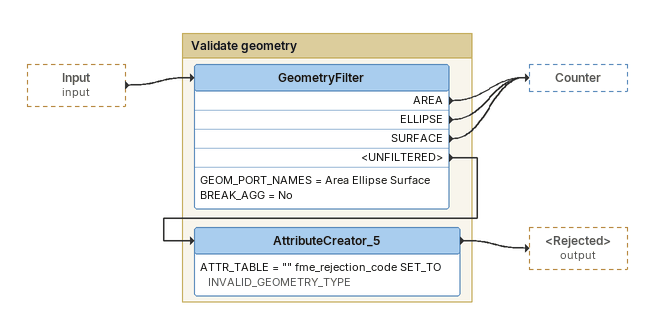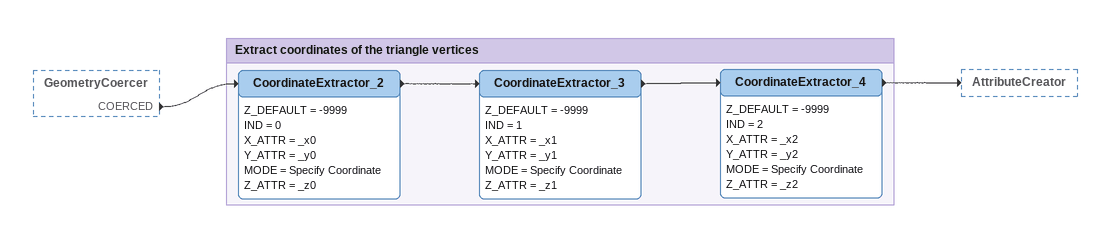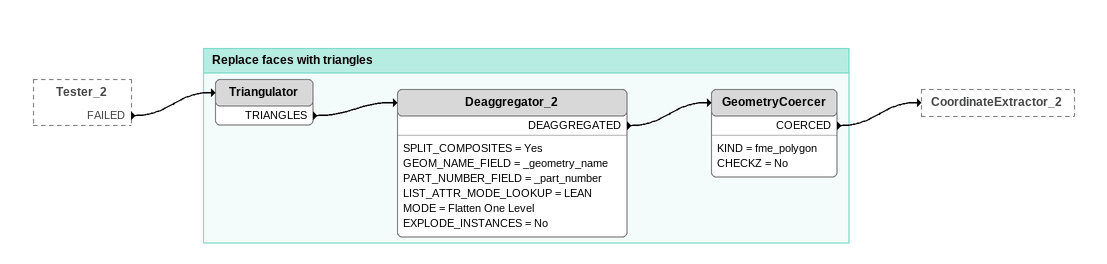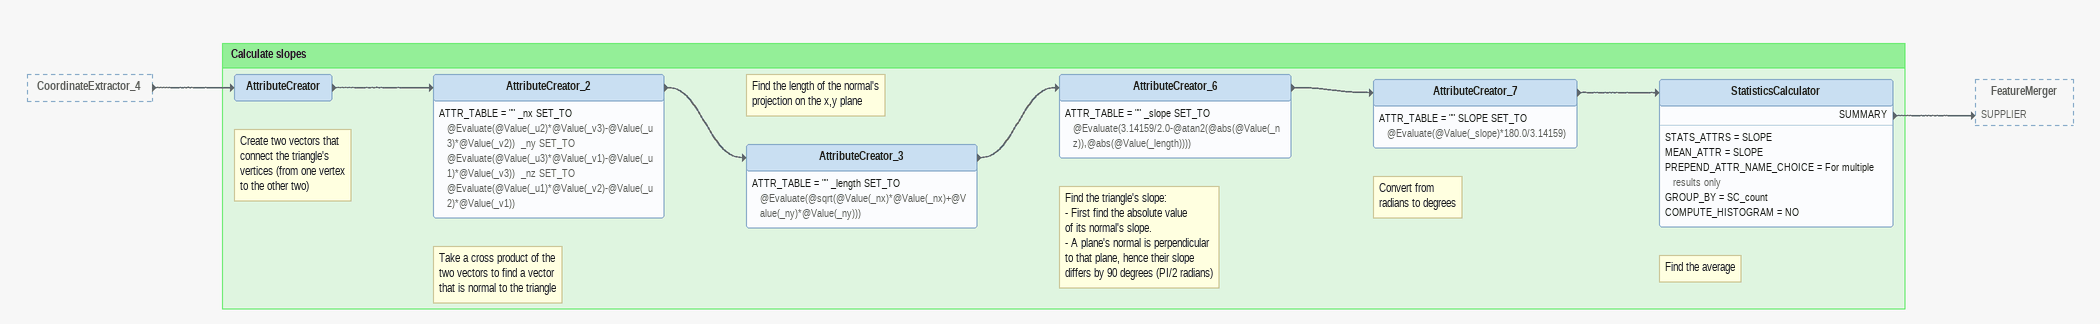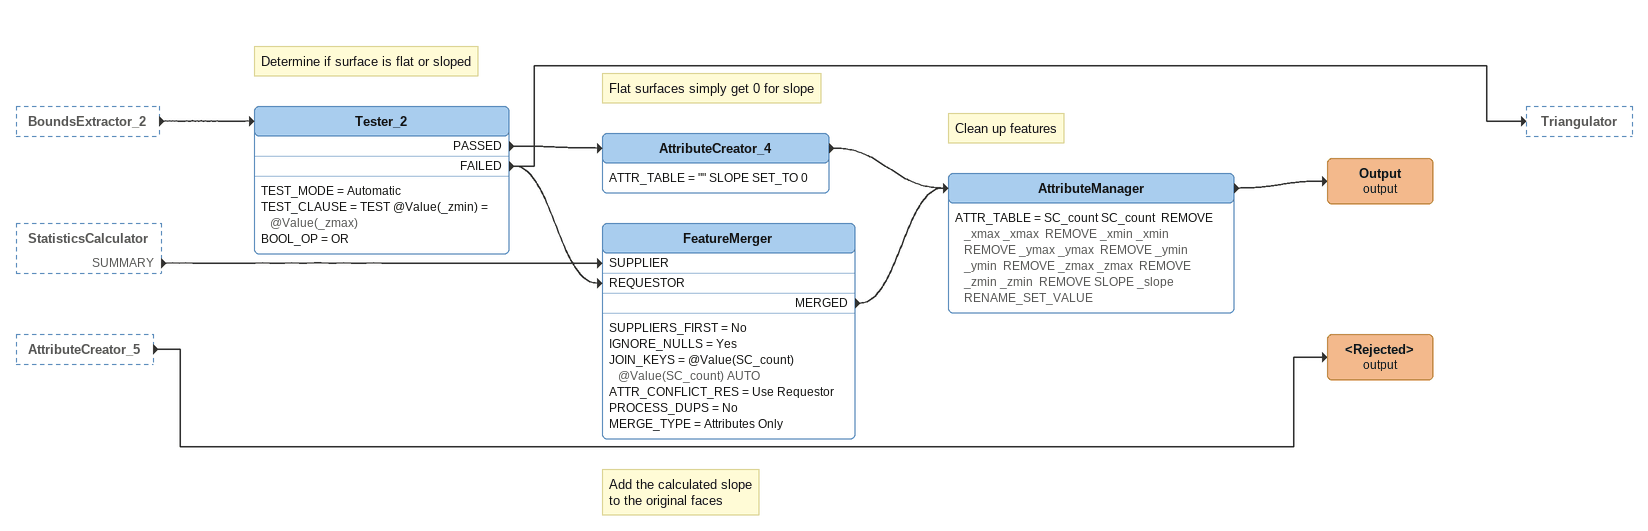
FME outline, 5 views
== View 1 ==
Input (input) [outside]
    -> GeometryFilter

Bookmark: Validate geometry
GeometryFilter
    GEOM_PORT_NAMES = Area Ellipse Surface
    BREAK_AGG = No
    AREA -> Counter
    ELLIPSE -> Counter
    SURFACE -> Counter
    <UNFILTERED> -> AttributeCreator_5
AttributeCreator_5
    ATTR_TABLE = "" fme_rejection_code SET_TO INVALID_GEOMETRY_TYPE
    -> <Rejected> (output)

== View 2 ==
GeometryCoercer [outside]
    COERCED -> CoordinateExtractor_2

Bookmark: Extract coordinates of the triangle vertices
CoordinateExtractor_2
    Z_DEFAULT = -9999
    IND = 0
    X_ATTR = _x0
    Y_ATTR = _y0
    MODE = Specify Coordinate
    Z_ATTR = _z0
    -> CoordinateExtractor_3
CoordinateExtractor_3
    Z_DEFAULT = -9999
    IND = 1
    X_ATTR = _x1
    Y_ATTR = _y1
    MODE = Specify Coordinate
    Z_ATTR = _z1
    -> CoordinateExtractor_4
CoordinateExtractor_4
    Z_DEFAULT = -9999
    IND = 2
    X_ATTR = _x2
    Y_ATTR = _y2
    MODE = Specify Coordinate
    Z_ATTR = _z2
    -> AttributeCreator

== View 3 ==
Tester_2 [outside]
    FAILED -> Triangulator

Bookmark: Replace faces with triangles
Triangulator
    TRIANGLES -> Deaggregator_2
Deaggregator_2
    SPLIT_COMPOSITES = Yes
    GEOM_NAME_FIELD = _geometry_name
    PART_NUMBER_FIELD = _part_number
    LIST_ATTR_MODE_LOOKUP = LEAN
    MODE = Flatten One Level
    EXPLODE_INSTANCES = No
    DEAGGREGATED -> GeometryCoercer
GeometryCoercer
    KIND = fme_polygon
    CHECKZ = No
    COERCED -> CoordinateExtractor_2

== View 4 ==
CoordinateExtractor_4 [outside]
    -> AttributeCreator

Bookmark: Calculate slopes
Note: Create two vectors that / connect the triangle's / vertices (from one vertex / to the other two)
AttributeCreator
    -> AttributeCreator_2
Note: Take a cross product of the / two vectors to find a vector / that is normal to the triangle
AttributeCreator_2
    ATTR_TABLE = "" _nx SET_TO @Evaluate(@Value(_u2)*@Value(_v3)-@Value(_u3)*@Value(_v2))  _ny SET_TO @Evaluate(@Value(_u3)*@Value(_v1)-@Value(_u1)*@Value(_v3))  _nz SET_TO @Evaluate(@Value(_u1)*@Value(_v2)-@Value(_u2)*@Value(_v1))
    -> AttributeCreator_3
Note: Find the length of the normal's / projection on the x,y plane
AttributeCreator_3
    ATTR_TABLE = "" _length SET_TO @Evaluate(@sqrt(@Value(_nx)*@Value(_nx)+@Value(_ny)*@Value(_ny)))
    -> AttributeCreator_6
Note: Find the triangle's slope: / - First find the absolute value / of its normal's slope. / - A plane's normal is perpendicular / to that plane, hence their slope / differs by 90 degrees (PI/2 radians)
AttributeCreator_6
    ATTR_TABLE = "" _slope SET_TO @Evaluate(3.14159/2.0-@atan2(@abs(@Value(_nz)),@abs(@Value(_length))))
    -> AttributeCreator_7
Note: Convert from / radians to degrees
AttributeCreator_7
    ATTR_TABLE = "" SLOPE SET_TO @Evaluate(@Value(_slope)*180.0/3.14159)
    -> StatisticsCalculator
Note: Find the average
StatisticsCalculator
    STATS_ATTRS = SLOPE
    MEAN_ATTR = SLOPE
    PREPEND_ATTR_NAME_CHOICE = For multiple results only
    GROUP_BY = SC_count
    COMPUTE_HISTOGRAM = NO
    SUMMARY -> FeatureMerger [SUPPLIER]

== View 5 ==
BoundsExtractor_2 [outside]
    -> Tester_2
StatisticsCalculator [outside]
    SUMMARY -> FeatureMerger [SUPPLIER]
AttributeCreator_5 [outside]
    -> <Rejected> (output)
Note: Determine if surface is flat or sloped
Tester_2
    TEST_MODE = Automatic
    TEST_CLAUSE = TEST @Value(_zmin) = @Value(_zmax)
    BOOL_OP = OR
    PASSED -> AttributeCreator_4
    FAILED -> Triangulator
    FAILED -> FeatureMerger [REQUESTOR]
Note: Flat surfaces simply get 0 for slope
AttributeCreator_4
    ATTR_TABLE = "" SLOPE SET_TO 0
    -> AttributeManager
Note: Add the calculated slope / to the original faces
FeatureMerger
    SUPPLIERS_FIRST = No
    IGNORE_NULLS = Yes
    JOIN_KEYS = @Value(SC_count) @Value(SC_count) AUTO
    ATTR_CONFLICT_RES = Use Requestor
    PROCESS_DUPS = No
    MERGE_TYPE = Attributes Only
    MERGED -> AttributeManager
Note: Clean up features
AttributeManager
    ATTR_TABLE = SC_count SC_count  REMOVE _xmax _xmax  REMOVE _xmin _xmin  REMOVE _ymax _ymax  REMOVE _ymin _ymin  REMOVE _zmax _zmax  REMOVE _zmin _zmin  REMOVE SLOPE _slope  RENAME_SET_VALUE
    -> Output (output)
Output (output)
<Rejected> (output)
